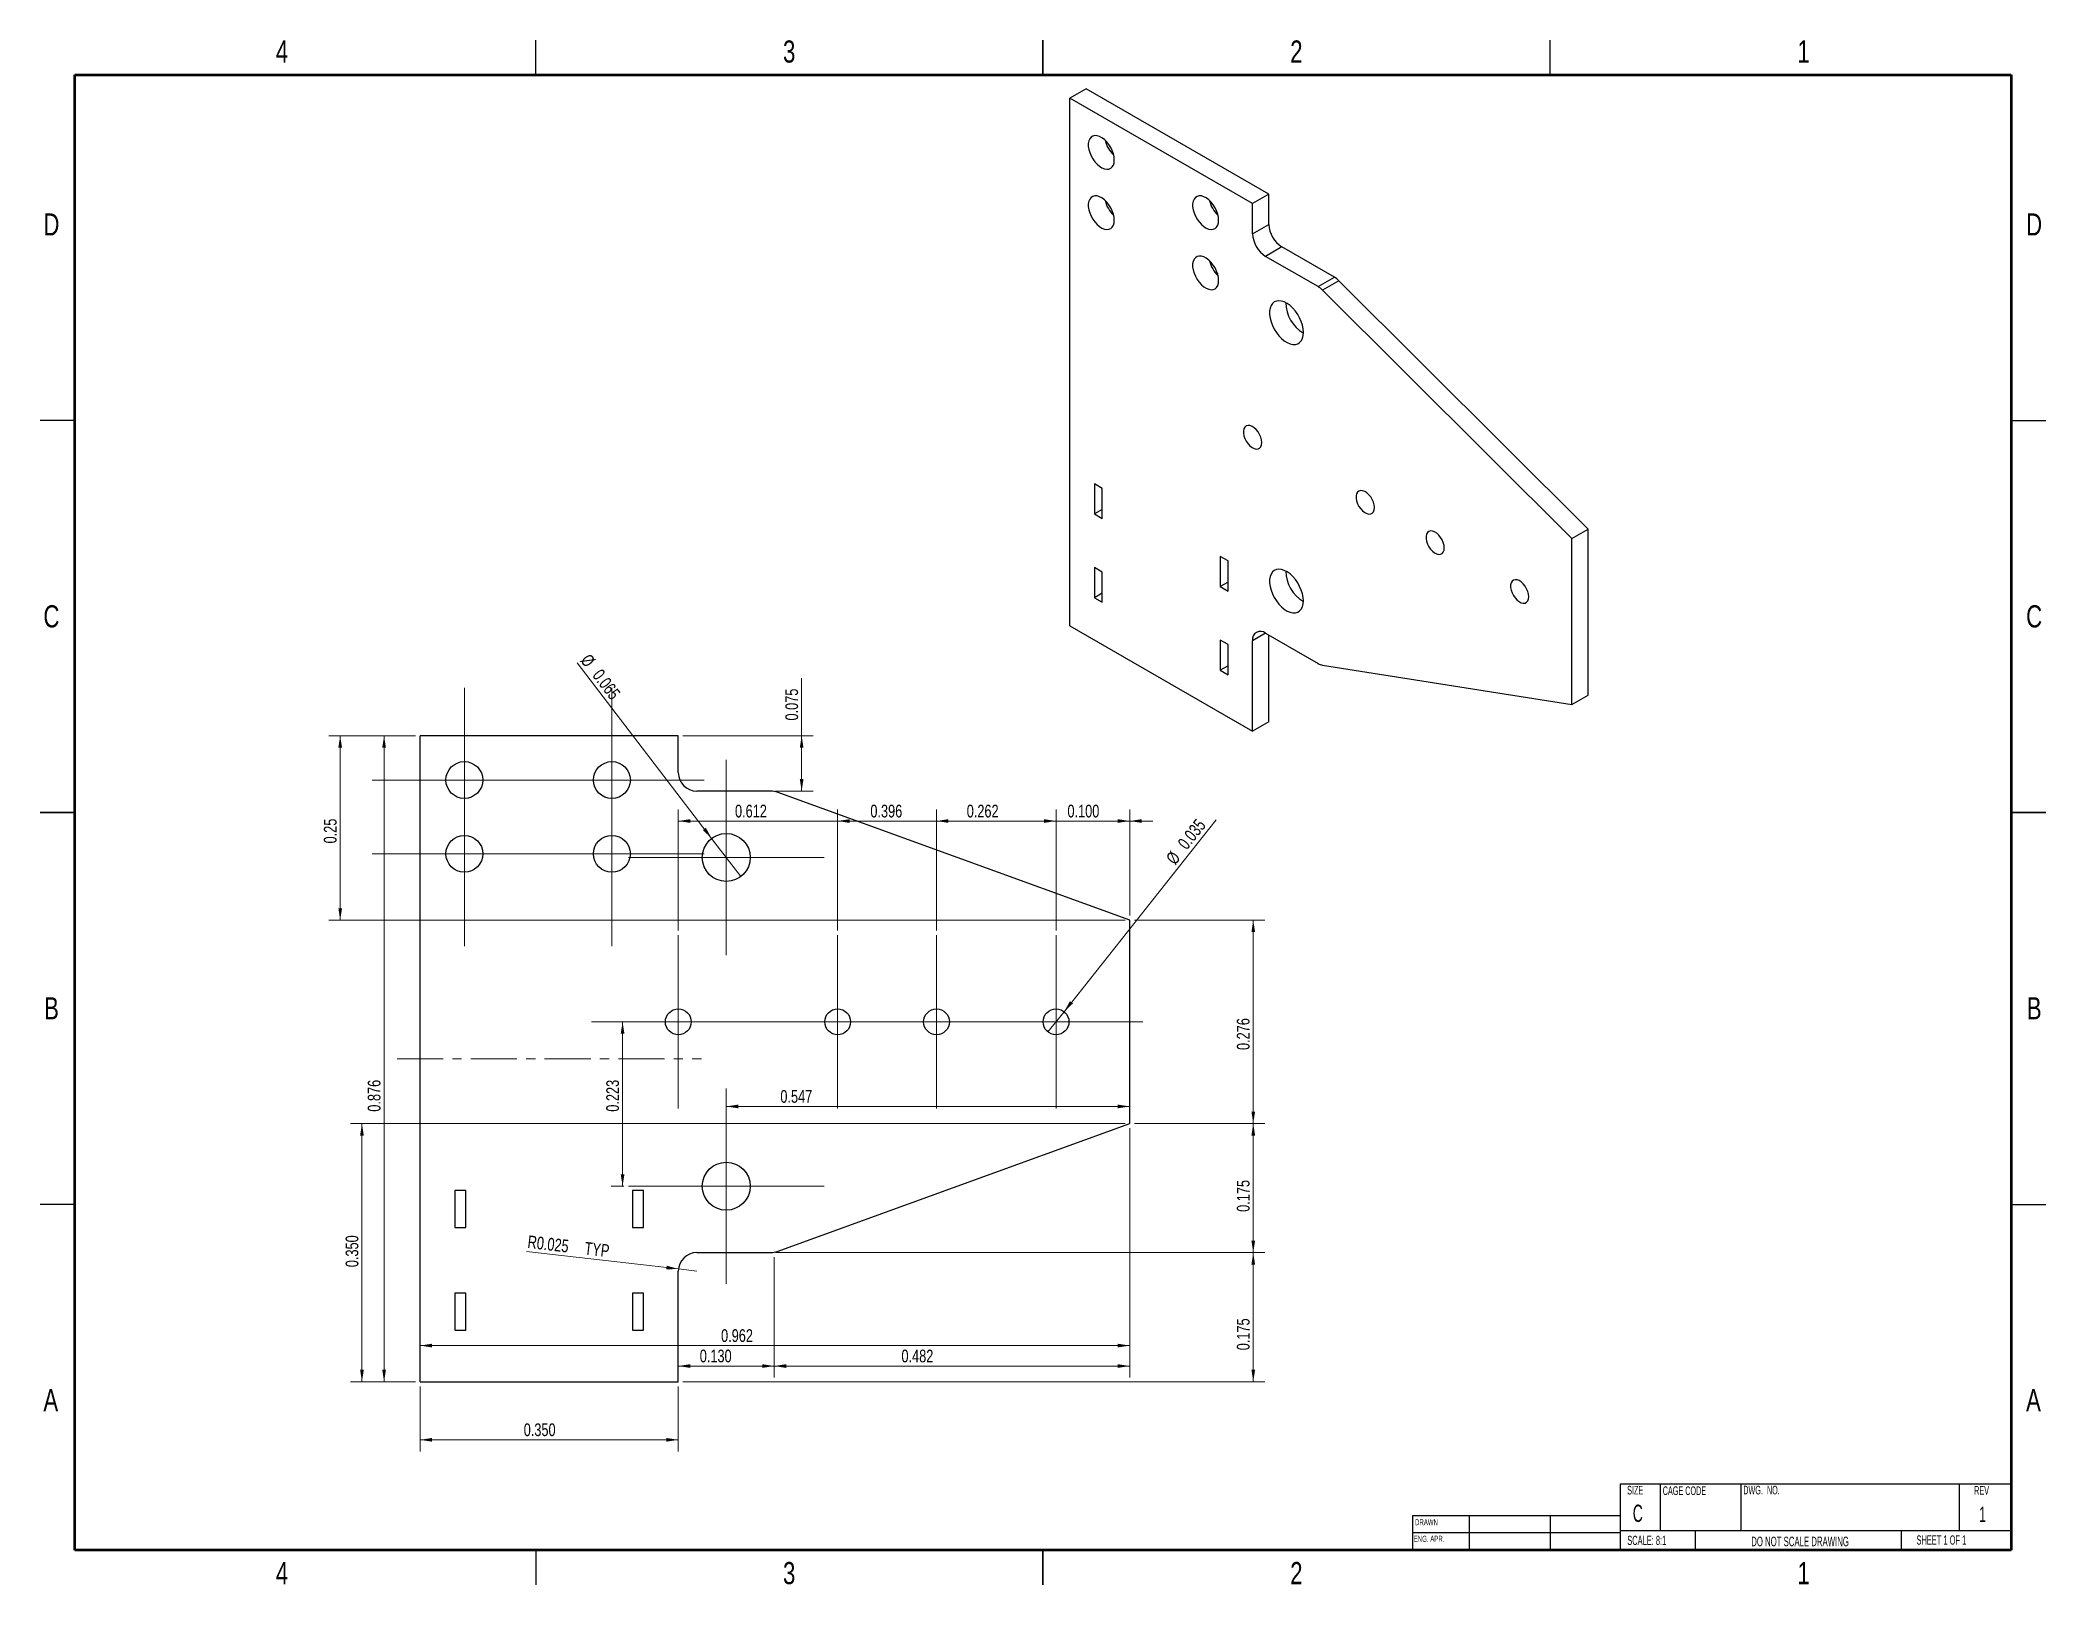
# Model space of a CAD drawing. Header units: inches. Extents: x 0.1 to 21.9, y 0.1 to 16.9.
import ezdxf
from ezdxf.enums import TextEntityAlignment as Align

# ---------------------------------------------------------------- set-up
doc = ezdxf.new("R2010")
doc.units = ezdxf.units.IN
doc.header["$MEASUREMENT"] = 0
doc.linetypes.add('CENTERX2', pattern=[0.8, 0.5, -0.1, 0.1, -0.1])
doc.layers.add('FORMAT', color=7, linetype='Continuous')
doc.styles.add('SLDTEXTSTYLE0', font='TXT', dxfattribs={"width": 0.605})
doc.styles.add('SLDTEXTSTYLE1', font='TXT', dxfattribs={"width": 0.75})
doc.dimstyles.new('SLDDIMSTYLE0', dxfattribs={"dimtxt": 0.137795, "dimasz": 0.13, "dimexe": 0, "dimexo": 0.0625, "dimgap": 0.034449, "dimtad": 1, "dimdec": 3, "dimlfac": 0.125, "dimrnd": 1e-09, "dimzin": 0, "dimdsep": 46, "dimtxsty": 'SLDTEXTSTYLE1', "dimsah": 1, "dimcen": 0.09, "dimadec": 0, "dimazin": 0, "dimtfac": 1, "dimtdec": 3, "dimtmove": 0, "dimatfit": 0, "dimfxl": 1, "dimfrac": 2, "dimtolj": 1, "dimtzin": 12, "dimarcsym": 0})
doc.dimstyles.new('SLDDIMSTYLE1', dxfattribs={"dimtxt": 0.137795, "dimasz": 0.13, "dimexe": 0, "dimexo": 0.0625, "dimgap": 0.034449, "dimtad": 1, "dimdec": 3, "dimlfac": 0.125, "dimrnd": 1e-09, "dimdsep": 46, "dimtxsty": 'SLDTEXTSTYLE1', "dimsah": 1, "dimcen": 0.09, "dimadec": 0, "dimazin": 2, "dimtfac": 1, "dimtdec": 3, "dimtofl": 0, "dimtmove": 0, "dimatfit": 3, "dimfxl": 1, "dimfrac": 2, "dimtolj": 1, "dimtzin": 12, "dimarcsym": 0})
doc.dimstyles.new('SLDDIMSTYLE2', dxfattribs={"dimtxt": 0.137795, "dimasz": 0.13, "dimexe": 0, "dimexo": 0.0625, "dimgap": 0.034449, "dimtad": 1, "dimdec": 3, "dimlfac": 0.125, "dimrnd": 1e-09, "dimzin": 0, "dimdsep": 46, "dimtxsty": 'SLDTEXTSTYLE1', "dimsah": 1, "dimcen": 0.09, "dimadec": 0, "dimazin": 0, "dimtfac": 1, "dimtdec": 3, "dimtofl": 0, "dimtmove": 0, "dimatfit": 3, "dimfxl": 1, "dimfrac": 2, "dimtolj": 1, "dimtzin": 12, "dimarcsym": 0})
doc.dimstyles.new('SLDDIMSTYLE3', dxfattribs={"dimtxt": 0.137795, "dimasz": 0.13, "dimexe": 0, "dimexo": 0.0625, "dimgap": 0.034449, "dimtad": 1, "dimdec": 3, "dimlfac": 0.125, "dimrnd": 1e-09, "dimdsep": 46, "dimtxsty": 'SLDTEXTSTYLE1', "dimblk1": 'NONE', "dimsah": 1, "dimcen": 0, "dimadec": 0, "dimazin": 2, "dimtfac": 1, "dimtdec": 3, "dimtmove": 0, "dimatfit": 3, "dimldrblk": 'NONE', "dimfxl": 1, "dimfrac": 2, "dimtolj": 1, "dimtzin": 12, "dimarcsym": 0})
doc.dimstyles.new('SLDDIMSTYLE4', dxfattribs={"dimtxt": 0.137795, "dimasz": 0.13, "dimexe": 0, "dimexo": 0.0625, "dimgap": 0.034449, "dimtad": 1, "dimlfac": 0.125, "dimrnd": 1e-09, "dimdsep": 46, "dimtxsty": 'SLDTEXTSTYLE1', "dimsah": 1, "dimcen": 0.09, "dimadec": 0, "dimazin": 2, "dimtfac": 1, "dimtofl": 0, "dimtmove": 0, "dimatfit": 3, "dimfxl": 1, "dimfrac": 2, "dimtolj": 1, "dimtzin": 12, "dimarcsym": 0})
doc.dimstyles.new('SLDDIMSTYLE5', dxfattribs={"dimtxt": 0.137795, "dimasz": 0.13, "dimexe": 0, "dimexo": 0.0625, "dimgap": 0.034449, "dimtad": 1, "dimdec": 3, "dimlfac": 0.125, "dimrnd": 1e-09, "dimdsep": 46, "dimtxsty": 'SLDTEXTSTYLE1', "dimsah": 1, "dimcen": 0, "dimadec": 0, "dimazin": 2, "dimtfac": 1, "dimtdec": 3, "dimtofl": 0, "dimtmove": 0, "dimatfit": 3, "dimfxl": 1, "dimfrac": 2, "dimtolj": 1, "dimtzin": 12, "dimarcsym": 0})

# ---------------------------------------------------------------- blocks, each defined once
blk = doc.blocks.new('SW_NOTE_0')
at = {"color": 0, "linetype": 'Continuous', "lineweight": 0, "insert": (0.881, 0.134), "char_height": 0.10417, "attachment_point": 2, "style": 'SLDTEXTSTYLE0'}
blk.add_mtext('DO NOT SCALE DRAWING', dxfattribs=at)
blk = doc.blocks.new('SW_NOTE_0_1')
at = {"color": 0, "linetype": 'Continuous', "lineweight": 0, "insert": (0, 0.121), "char_height": 0.0938, "attachment_point": 1, "style": 'SLDTEXTSTYLE0'}
blk.add_mtext('CAGE CODE', dxfattribs=at)
blk = doc.blocks.new('SW_NOTE_0_2')
at = {"color": 0, "linetype": 'Continuous', "lineweight": 0, "insert": (0, 0.121), "char_height": 0.0938, "attachment_point": 1, "style": 'SLDTEXTSTYLE0'}
blk.add_mtext('REV', dxfattribs=at)
blk = doc.blocks.new('SW_NOTE_0_3')
at = {"color": 0, "linetype": 'Continuous', "lineweight": 0, "insert": (0, 0.121), "char_height": 0.0938, "attachment_point": 1, "style": 'SLDTEXTSTYLE0'}
blk.add_mtext('DWG.  NO.', dxfattribs=at)
blk = doc.blocks.new('SW_NOTE_0_4')
at = {"color": 0, "linetype": 'Continuous', "lineweight": 0, "insert": (0, 0.121), "char_height": 0.0938, "attachment_point": 1, "style": 'SLDTEXTSTYLE0'}
blk.add_mtext('SIZE', dxfattribs=at)
blk = doc.blocks.new('SW_NOTE_0_5')
at = {"color": 0, "linetype": 'Continuous', "lineweight": 0, "insert": (0, 0.084), "char_height": 0.065, "attachment_point": 1, "style": 'SLDTEXTSTYLE0'}
blk.add_mtext('ENG. APR.', dxfattribs=at)
blk = doc.blocks.new('SW_NOTE_0_6')
at = {"color": 0, "linetype": 'Continuous', "lineweight": 0, "insert": (0, 0.084), "char_height": 0.065, "attachment_point": 1, "style": 'SLDTEXTSTYLE0'}
blk.add_mtext('DRAWN', dxfattribs=at)
blk = doc.blocks.new('Creare Cont. Sheet2')
at = {"layer": 'FORMAT'}
for p, q in [((17.259, 1.22), (21.5, 1.22)), ((17.259, 1.22), (17.259, 0.5)), ((17.693, 1.22), (17.693, 0.713)), ((18.566, 1.22), (18.566, 0.713)), ((20.936, 1.22), (20.936, 0.713)), ((15.009, 0.875), (15.009, 0.5)), ((17.259, 0.875), (15.009, 0.875)), ((15.622, 0.875), (15.622, 0.5)), ((16.5, 0.875), (16.5, 0.5)), ((17.259, 0.688), (15.009, 0.688)), ((17.259, 0.713), (21.5, 0.713)), ((18.074, 0.713), (18.074, 0.5)), ((20.306, 0.713), (20.306, 0.5))]:
    blk.add_line(p, q, dxfattribs=at)
at = {"color": 7, "linetype": 'Continuous', "lineweight": 0}
for name, p in [('SW_NOTE_0_4', (17.335, 1.078)), ('SW_NOTE_0_1', (17.721, 1.072)), ('SW_NOTE_0_3', (18.594, 1.079)), ('SW_NOTE_0_2', (21.098, 1.075)), ('SW_NOTE_0_5', (15.021, 0.573)), ('SW_NOTE_0_6', (15.035, 0.753)), ('SW_NOTE_0', (18.329, 0.514))]:
    blk.add_blockref(name, p, dxfattribs=at)
at = {"color": 7, "linetype": 'Continuous', "lineweight": 0, "style": 'SLDTEXTSTYLE0', "width": 0.605}
blk.add_attdef('AUTOATTR7', text='', height=0.167, dxfattribs=at).set_placement((21.214, 0.972), align=Align.TOP_CENTER)
at = {"color": 7, "linetype": 'Continuous', "lineweight": 0}
for tag in ['AUTOATTR8', 'AUTOATTR9', 'AUTOATTR6', 'AUTOATTR4', 'AUTOATTR1', 'AUTOATTR15']:
    blk.add_attdef(tag, (0, 0), '', height=0.138, dxfattribs=at)
at = {"layer": 'FORMAT', "color": 7, "style": 'SLDTEXTSTYLE0', "width": 0.605}
for tag, height, p in [('AUTOATTR3', 0.188, (17.396, 0.993)), ('AUTOATTR5', 0.1, (17.336, 0.657)), ('AUTOATTR16', 0.1, (20.473, 0.66))]:
    blk.add_attdef(tag, text='', height=height, dxfattribs=at).set_placement(p, align=Align.TOP_LEFT)
at = {"layer": 'FORMAT', "color": 7}
blk.add_attdef('AUTOATTR2', (0, 0), '', height=0.138, dxfattribs=at)
blk = doc.blocks.new('_D')
at = {"color": 7, "linetype": 'Continuous', "lineweight": 0}
for p, q in [((8.085, 3.678), (8.085, 2.373)), ((8.085, 2.498), (7.045, 2.498))]:
    blk.add_line(p, q, dxfattribs=at)
at = {"color": 7, "linetype": 'Continuous', "lineweight": 18}
for points in [[(7.045, 2.498), (7.175, 2.478), (7.175, 2.518)], [(8.085, 2.498), (7.955, 2.518), (7.955, 2.478)]]:
    blk.add_solid(points, dxfattribs=at)
at = {"color": 7, "linetype": 'Continuous', "lineweight": 18, "insert": (7.278, 2.676), "char_height": 0.1378, "attachment_point": 1, "style": 'SLDTEXTSTYLE1'}
blk.add_mtext('0.130', dxfattribs=at)
blk = doc.blocks.new('_D_1')
at = {"color": 7, "linetype": 'Continuous', "lineweight": 0}
for p, q in [((11.941, 5.078), (11.941, 2.373)), ((8.085, 3.678), (8.085, 2.373)), ((8.085, 2.498), (11.941, 2.498))]:
    blk.add_line(p, q, dxfattribs=at)
at = {"color": 7, "linetype": 'Continuous', "lineweight": 18}
for points in [[(8.085, 2.498), (8.215, 2.478), (8.215, 2.518)], [(11.941, 2.498), (11.811, 2.518), (11.811, 2.478)]]:
    blk.add_solid(points, dxfattribs=at)
at = {"color": 7, "linetype": 'Continuous', "lineweight": 18, "insert": (9.465, 2.676), "char_height": 0.1378, "attachment_point": 1, "style": 'SLDTEXTSTYLE1'}
blk.add_mtext('0.482', dxfattribs=at)
blk = doc.blocks.new('_D_2')
at = {"color": 7, "linetype": 'Continuous', "lineweight": 0}
for p, q in [((11.941, 5.078), (11.941, 2.595)), ((11.941, 2.72), (4.245, 2.72))]:
    blk.add_line(p, q, dxfattribs=at)
at = {"color": 7, "linetype": 'Continuous', "lineweight": 18}
for points in [[(4.245, 2.72), (4.375, 2.7), (4.375, 2.74)], [(11.941, 2.72), (11.811, 2.74), (11.811, 2.7)]]:
    blk.add_solid(points, dxfattribs=at)
at = {"color": 7, "linetype": 'Continuous', "lineweight": 18, "insert": (7.509, 2.897), "char_height": 0.1378, "attachment_point": 1, "style": 'SLDTEXTSTYLE1'}
blk.add_mtext('0.962', dxfattribs=at)
blk = doc.blocks.new('_D_3')
at = {"color": 7, "linetype": 'Continuous', "lineweight": 0}
for p, q in [((4.245, 2.278), (4.245, 1.573)), ((7.045, 2.278), (7.045, 1.573)), ((4.245, 1.698), (7.045, 1.698))]:
    blk.add_line(p, q, dxfattribs=at)
at = {"color": 7, "linetype": 'Continuous', "lineweight": 18}
for points in [[(4.245, 1.698), (4.375, 1.678), (4.375, 1.718)], [(7.045, 1.698), (6.915, 1.718), (6.915, 1.678)]]:
    blk.add_solid(points, dxfattribs=at)
at = {"color": 7, "linetype": 'Continuous', "lineweight": 18, "insert": (5.369, 1.876), "char_height": 0.1378, "attachment_point": 1, "style": 'SLDTEXTSTYLE1'}
blk.add_mtext('0.350', dxfattribs=at)
blk = doc.blocks.new('_D_4')
at = {"color": 7, "linetype": 'Continuous', "lineweight": 0}
for p, q in [((4.195, 9.333), (3.73, 9.333)), ((3.855, 9.333), (3.855, 2.328)), ((4.195, 2.328), (3.73, 2.328))]:
    blk.add_line(p, q, dxfattribs=at)
at = {"color": 7, "linetype": 'Continuous', "lineweight": 18}
for points in [[(3.855, 9.333), (3.835, 9.203), (3.875, 9.203)], [(3.855, 2.328), (3.875, 2.458), (3.835, 2.458)]]:
    blk.add_solid(points, dxfattribs=at)
at = {"color": 7, "linetype": 'Continuous', "lineweight": 18, "insert": (3.678, 5.256), "char_height": 0.1378, "attachment_point": 1, "rotation": 90, "style": 'SLDTEXTSTYLE1'}
blk.add_mtext('0.876', dxfattribs=at)
blk = doc.blocks.new('_D_5')
at = {"color": 7, "linetype": 'Continuous', "lineweight": 0}
for p, q in [((8.1, 3.728), (13.405, 3.728)), ((13.28, 2.328), (13.28, 3.728)), ((7.095, 2.328), (13.405, 2.328))]:
    blk.add_line(p, q, dxfattribs=at)
at = {"color": 7, "linetype": 'Continuous', "lineweight": 18}
for points in [[(13.28, 3.728), (13.26, 3.598), (13.3, 3.598)], [(13.28, 2.328), (13.3, 2.458), (13.26, 2.458)]]:
    blk.add_solid(points, dxfattribs=at)
at = {"color": 7, "linetype": 'Continuous', "lineweight": 18, "insert": (13.102, 2.669), "char_height": 0.1378, "attachment_point": 1, "rotation": 90, "style": 'SLDTEXTSTYLE1'}
blk.add_mtext('0.175', dxfattribs=at)
blk = doc.blocks.new('_D_6')
at = {"color": 7, "linetype": 'Continuous', "lineweight": 0}
for p, q in [((11.141, 7.221), (11.141, 8.533)), ((11.941, 7.383), (11.941, 8.533)), ((11.141, 8.408), (10.891, 8.408)), ((11.941, 8.408), (11.141, 8.408)), ((11.941, 8.408), (12.191, 8.408))]:
    blk.add_line(p, q, dxfattribs=at)
at = {"color": 7, "linetype": 'Continuous', "lineweight": 18}
for points in [[(11.141, 8.408), (11.011, 8.428), (11.011, 8.388)], [(11.941, 8.408), (12.071, 8.388), (12.071, 8.428)]]:
    blk.add_solid(points, dxfattribs=at)
at = {"color": 7, "linetype": 'Continuous', "lineweight": 18, "insert": (11.265, 8.585), "char_height": 0.1378, "attachment_point": 1, "style": 'SLDTEXTSTYLE1'}
blk.add_mtext('0.100', dxfattribs=at)
blk = doc.blocks.new('_D_7')
at = {"color": 7, "linetype": 'Continuous', "lineweight": 0}
for p, q in [((9.845, 7.221), (9.845, 8.533)), ((11.941, 7.383), (11.941, 8.533)), ((9.845, 8.408), (11.941, 8.408))]:
    blk.add_line(p, q, dxfattribs=at)
at = {"color": 7, "linetype": 'Continuous', "lineweight": 18}
for points in [[(9.845, 8.408), (9.975, 8.388), (9.975, 8.428)], [(11.941, 8.408), (11.811, 8.428), (11.811, 8.388)]]:
    blk.add_solid(points, dxfattribs=at)
at = {"color": 7, "linetype": 'Continuous', "lineweight": 18, "insert": (10.173, 8.585), "char_height": 0.1378, "attachment_point": 1, "style": 'SLDTEXTSTYLE1'}
blk.add_mtext('0.262', dxfattribs=at)
blk = doc.blocks.new('_D_8')
at = {"color": 7, "linetype": 'Continuous', "lineweight": 0}
for p, q in [((8.773, 7.221), (8.773, 8.533)), ((11.941, 7.383), (11.941, 8.533)), ((11.941, 8.408), (8.773, 8.408))]:
    blk.add_line(p, q, dxfattribs=at)
at = {"color": 7, "linetype": 'Continuous', "lineweight": 18}
for points in [[(8.773, 8.408), (8.903, 8.388), (8.903, 8.428)], [(11.941, 8.408), (11.811, 8.428), (11.811, 8.388)]]:
    blk.add_solid(points, dxfattribs=at)
at = {"color": 7, "linetype": 'Continuous', "lineweight": 18, "insert": (9.128, 8.585), "char_height": 0.1378, "attachment_point": 1, "style": 'SLDTEXTSTYLE1'}
blk.add_mtext('0.396', dxfattribs=at)
blk = doc.blocks.new('_D_9')
at = {"color": 7, "linetype": 'Continuous', "lineweight": 0}
for p, q in [((7.045, 7.221), (7.045, 8.533)), ((11.941, 7.383), (11.941, 8.533)), ((7.045, 8.408), (11.941, 8.408))]:
    blk.add_line(p, q, dxfattribs=at)
at = {"color": 7, "linetype": 'Continuous', "lineweight": 18}
for points in [[(7.045, 8.408), (7.175, 8.388), (7.175, 8.428)], [(11.941, 8.408), (11.811, 8.428), (11.811, 8.388)]]:
    blk.add_solid(points, dxfattribs=at)
at = {"color": 7, "linetype": 'Continuous', "lineweight": 18, "insert": (7.66, 8.585), "char_height": 0.1378, "attachment_point": 1, "style": 'SLDTEXTSTYLE1'}
blk.add_mtext('0.612', dxfattribs=at)
blk = doc.blocks.new('_D_10')
at = {"color": 7, "linetype": 'Continuous', "lineweight": 0}
for q in [(12.877, 8.42), (11.054, 6.121)]:
    blk.add_line((11.228, 6.34), q, dxfattribs=at)
at = {"color": 7, "linetype": 'Continuous', "lineweight": 18}
blk.add_solid([(11.228, 6.34), (11.325, 6.43), (11.293, 6.455)], dxfattribs=at)
at = {"color": 7, "linetype": 'Continuous', "lineweight": 18, "char_height": 0.1378, "attachment_point": 1, "rotation": 51.6056, "style": 'SLDTEXTSTYLE1'}
for s, insert in [('0.035', (12.451, 8.173)), ('%%c', (12.324, 8.009))]:
    blk.add_mtext(s, dxfattribs=dict(at, insert=insert))
blk = doc.blocks.new('_None')
blk = doc.blocks.new('_D_11')
at = {"color": 7, "linetype": 'Continuous', "lineweight": 0}
for q in [(5.947, 10.125), (7.724, 7.807)]:
    blk.add_line((7.407, 8.219), q, dxfattribs=at)
at = {"color": 7, "linetype": 'Continuous', "lineweight": 18}
blk.add_solid([(7.407, 8.219), (7.344, 8.335), (7.312, 8.31)], dxfattribs=at)
at = {"color": 7, "linetype": 'Continuous', "lineweight": 18, "char_height": 0.1378, "attachment_point": 1, "rotation": 307.4699, "style": 'SLDTEXTSTYLE1'}
for s, insert in [('%%c', (6.087, 10.233)), ('0.065', (6.216, 10.069))]:
    blk.add_mtext(s, dxfattribs=dict(at, insert=insert))
blk = doc.blocks.new('_D_12')
at = {"color": 7, "linetype": 'Continuous', "lineweight": 0}
blk.add_line((7.565, 5.313), (11.941, 5.313), dxfattribs=at)
at = {"color": 7, "linetype": 'Continuous', "lineweight": 18}
for points in [[(7.565, 5.313), (7.695, 5.293), (7.695, 5.333)], [(11.941, 5.313), (11.811, 5.333), (11.811, 5.293)]]:
    blk.add_solid(points, dxfattribs=at)
at = {"color": 7, "linetype": 'Continuous', "lineweight": 18, "insert": (8.152, 5.491), "char_height": 0.1378, "attachment_point": 1, "style": 'SLDTEXTSTYLE1'}
blk.add_mtext('0.547', dxfattribs=at)
blk = doc.blocks.new('_D_13')
at = {"color": 7, "linetype": 'Continuous', "lineweight": 0}
for p, q in [((6.441, 4.448), (6.441, 6.231)), ((6.455, 4.448), (6.316, 4.448))]:
    blk.add_line(p, q, dxfattribs=at)
at = {"color": 7, "linetype": 'Continuous', "lineweight": 18}
for points in [[(6.441, 6.231), (6.421, 6.101), (6.461, 6.101)], [(6.441, 4.448), (6.461, 4.578), (6.421, 4.578)]]:
    blk.add_solid(points, dxfattribs=at)
at = {"color": 7, "linetype": 'Continuous', "lineweight": 18, "insert": (6.264, 5.256), "char_height": 0.1378, "attachment_point": 1, "rotation": 90, "style": 'SLDTEXTSTYLE1'}
blk.add_mtext('0.223', dxfattribs=at)
blk = doc.blocks.new('_D_14')
at = {"color": 7, "linetype": 'Continuous', "lineweight": 0}
for p, q in [((8.383, 9.333), (8.383, 9.956)), ((7.095, 9.333), (8.508, 9.333)), ((8.383, 9.333), (8.383, 8.733)), ((8.1, 8.733), (8.508, 8.733))]:
    blk.add_line(p, q, dxfattribs=at)
at = {"color": 7, "linetype": 'Continuous', "lineweight": 18}
for points in [[(8.383, 9.333), (8.363, 9.203), (8.403, 9.203)], [(8.383, 8.733), (8.403, 8.863), (8.363, 8.863)]]:
    blk.add_solid(points, dxfattribs=at)
at = {"color": 7, "linetype": 'Continuous', "lineweight": 18, "insert": (8.206, 9.498), "char_height": 0.1378, "attachment_point": 1, "rotation": 90, "style": 'SLDTEXTSTYLE1'}
blk.add_mtext('0.075', dxfattribs=at)
blk = doc.blocks.new('_D_15')
at = {"color": 7, "linetype": 'Continuous', "lineweight": 0}
for p, q in [((11.991, 5.128), (13.405, 5.128)), ((13.28, 3.728), (13.28, 5.128)), ((8.1, 3.728), (13.405, 3.728))]:
    blk.add_line(p, q, dxfattribs=at)
at = {"color": 7, "linetype": 'Continuous', "lineweight": 18}
for points in [[(13.28, 5.128), (13.26, 4.998), (13.3, 4.998)], [(13.28, 3.728), (13.3, 3.858), (13.26, 3.858)]]:
    blk.add_solid(points, dxfattribs=at)
at = {"color": 7, "linetype": 'Continuous', "lineweight": 18, "insert": (13.102, 4.17), "char_height": 0.1378, "attachment_point": 1, "rotation": 90, "style": 'SLDTEXTSTYLE1'}
blk.add_mtext('0.175', dxfattribs=at)
blk = doc.blocks.new('_D_16')
at = {"color": 7, "linetype": 'Continuous', "lineweight": 0}
for p, q in [((11.991, 7.333), (13.405, 7.333)), ((13.28, 7.333), (13.28, 5.128)), ((11.991, 5.128), (13.405, 5.128))]:
    blk.add_line(p, q, dxfattribs=at)
at = {"color": 7, "linetype": 'Continuous', "lineweight": 18}
for points in [[(13.28, 7.333), (13.26, 7.203), (13.3, 7.203)], [(13.28, 5.128), (13.3, 5.258), (13.26, 5.258)]]:
    blk.add_solid(points, dxfattribs=at)
at = {"color": 7, "linetype": 'Continuous', "lineweight": 18, "insert": (13.102, 5.925), "char_height": 0.1378, "attachment_point": 1, "rotation": 90, "style": 'SLDTEXTSTYLE1'}
blk.add_mtext('0.276', dxfattribs=at)
blk = doc.blocks.new('_D_17')
at = {"color": 7, "linetype": 'Continuous', "lineweight": 0}
for p, q in [((11.891, 5.128), (3.49, 5.128)), ((3.615, 5.128), (3.615, 2.328)), ((4.195, 2.328), (3.49, 2.328))]:
    blk.add_line(p, q, dxfattribs=at)
at = {"color": 7, "linetype": 'Continuous', "lineweight": 18}
for points in [[(3.615, 5.128), (3.595, 4.998), (3.635, 4.998)], [(3.615, 2.328), (3.635, 2.458), (3.595, 2.458)]]:
    blk.add_solid(points, dxfattribs=at)
at = {"color": 7, "linetype": 'Continuous', "lineweight": 18, "insert": (3.438, 3.57), "char_height": 0.1378, "attachment_point": 1, "rotation": 90, "style": 'SLDTEXTSTYLE1'}
blk.add_mtext('0.350', dxfattribs=at)
blk = doc.blocks.new('_D_18')
at = {"color": 7, "linetype": 'Continuous', "lineweight": 0}
for p, q in [((4.195, 9.333), (3.254, 9.333)), ((3.379, 9.333), (3.379, 7.333)), ((11.891, 7.333), (3.254, 7.333))]:
    blk.add_line(p, q, dxfattribs=at)
at = {"color": 7, "linetype": 'Continuous', "lineweight": 18}
for points in [[(3.379, 9.333), (3.359, 9.203), (3.399, 9.203)], [(3.379, 7.333), (3.399, 7.463), (3.359, 7.463)]]:
    blk.add_solid(points, dxfattribs=at)
at = {"color": 7, "linetype": 'Continuous', "lineweight": 18, "insert": (3.202, 8.165), "char_height": 0.1378, "attachment_point": 1, "rotation": 90, "style": 'SLDTEXTSTYLE1'}
blk.add_mtext('0.25', dxfattribs=at)
blk = doc.blocks.new('_D_19')
at = {"color": 7, "linetype": 'Continuous', "lineweight": 0}
for q in [(5.4, 3.74), (7.245, 3.528)]:
    blk.add_line((7.047, 3.551), q, dxfattribs=at)
at = {"color": 7, "linetype": 'Continuous', "lineweight": 18}
blk.add_solid([(7.047, 3.551), (6.92, 3.586), (6.915, 3.546)], dxfattribs=at)
at = {"color": 7, "linetype": 'Continuous', "lineweight": 18, "char_height": 0.1378, "attachment_point": 1, "rotation": 353.4416, "style": 'SLDTEXTSTYLE1'}
for s, insert in [('R0.025', (5.421, 3.916)), ('TYP', (6.038, 3.845))]:
    blk.add_mtext(s, dxfattribs=dict(at, insert=insert))
blk = doc.blocks.new('SW_CENTERMARKSYMBOL_0')
at = {"color": 0, "linetype": 'Continuous', "lineweight": 18}
for p, q in [((0, 0.8), (0, 0.94)), ((0, 0), (0, 0.8)), ((-0.8, 0), (-0.94, 0)), ((0, 0), (-0.8, 0)), ((0, 0), (0, -0.8)), ((0, 0), (0.8, 0)), ((0.8, 0), (0.94, 0)), ((0, -0.8), (0, -0.94))]:
    blk.add_line(p, q, dxfattribs=at)
blk = doc.blocks.new('SW_CENTERMARKSYMBOL_1')
at = {"color": 0, "linetype": 'Continuous', "lineweight": 18}
for p, q in [((0, 0.8), (0, 0.94)), ((0, 0), (0, 0.8)), ((-0.8, 0), (-0.94, 0)), ((0, 0), (-0.8, 0)), ((0, 0), (0, -0.8)), ((0, 0), (0.8, 0)), ((0.8, 0), (0.94, 0)), ((0, -0.8), (0, -0.94))]:
    blk.add_line(p, q, dxfattribs=at)
blk = doc.blocks.new('SW_CENTERMARKSYMBOL_2')
at = {"color": 0, "linetype": 'Continuous', "lineweight": 18}
for p, q in [((0, 0.8), (0, 0.94)), ((0, 0), (0, 0.8)), ((-0.8, 0), (-0.94, 0)), ((0, 0), (-0.8, 0)), ((0, 0), (0, -0.8)), ((0, 0), (0.8, 0)), ((0.8, 0), (0.94, 0)), ((0, -0.8), (0, -0.94))]:
    blk.add_line(p, q, dxfattribs=at)
blk = doc.blocks.new('SW_CENTERMARKSYMBOL_3')
at = {"color": 0, "linetype": 'Continuous', "lineweight": 18}
for p, q in [((0, 0.8), (0, 0.94)), ((0, 0), (0, 0.8)), ((-0.8, 0), (-0.94, 0)), ((0, 0), (-0.8, 0)), ((0, 0), (0, -0.8)), ((0, 0), (0.8, 0)), ((0.8, 0), (0.94, 0)), ((0, -0.8), (0, -0.94))]:
    blk.add_line(p, q, dxfattribs=at)
blk = doc.blocks.new('SW_CENTERMARKSYMBOL_4')
at = {"color": 0, "linetype": 'Continuous', "lineweight": 18}
for p, q in [((0, 0.8), (0, 1)), ((0, 0), (0, 0.8)), ((-0.8, 0), (-1, 0)), ((0, 0), (-0.8, 0)), ((0, 0), (0, -0.8)), ((0, 0), (0.8, 0)), ((0.8, 0), (1, 0)), ((0, -0.8), (0, -1))]:
    blk.add_line(p, q, dxfattribs=at)
blk = doc.blocks.new('SW_CENTERMARKSYMBOL_5')
at = {"color": 0, "linetype": 'Continuous', "lineweight": 18}
for p, q in [((0, 0.8), (0, 1)), ((0, 0), (0, 0.8)), ((-0.8, 0), (-1, 0)), ((0, 0), (-0.8, 0)), ((0, 0), (0, -0.8)), ((0, 0), (0.8, 0)), ((0.8, 0), (1, 0)), ((0, -0.8), (0, -1))]:
    blk.add_line(p, q, dxfattribs=at)
blk = doc.blocks.new('SW_CENTERMARKSYMBOL_6')
at = {"color": 0, "linetype": 'Continuous', "lineweight": 18}
for p, q in [((0, 0.8), (0, 1)), ((0, 0), (0, 0.8)), ((-0.8, 0), (-1, 0)), ((0, 0), (-0.8, 0)), ((0, 0), (0, -0.8)), ((0, 0), (0.8, 0)), ((0.8, 0), (1, 0)), ((0, -0.8), (0, -1))]:
    blk.add_line(p, q, dxfattribs=at)
blk = doc.blocks.new('SW_CENTERMARKSYMBOL_7')
at = {"color": 0, "linetype": 'Continuous', "lineweight": 18}
for p, q in [((0, 0.8), (0, 1)), ((0, 0), (0, 0.8)), ((-0.8, 0), (-1, 0)), ((0, 0), (-0.8, 0)), ((0, 0), (0, -0.8)), ((0, 0), (0.8, 0)), ((0.8, 0), (1, 0)), ((0, -0.8), (0, -1))]:
    blk.add_line(p, q, dxfattribs=at)
blk = doc.blocks.new('SW_CENTERMARKSYMBOL_8')
at = {"color": 0, "linetype": 'Continuous', "lineweight": 18}
for p, q in [((0, 0.8), (0, 1.06)), ((0, 0), (0, 0.8)), ((-0.8, 0), (-1.06, 0)), ((0, 0), (-0.8, 0)), ((0, 0), (0, -0.8)), ((0, 0), (0.8, 0)), ((0.8, 0), (1.06, 0)), ((0, -0.8), (0, -1.06))]:
    blk.add_line(p, q, dxfattribs=at)
blk = doc.blocks.new('SW_CENTERMARKSYMBOL_9')
at = {"color": 0, "linetype": 'Continuous', "lineweight": 18}
for p, q in [((0, 0.8), (0, 1.06)), ((0, 0), (0, 0.8)), ((-0.8, 0), (-1.06, 0)), ((0, 0), (-0.8, 0)), ((0, 0), (0, -0.8)), ((0, 0), (0.8, 0)), ((0.8, 0), (1.06, 0)), ((0, -0.8), (0, -1.06))]:
    blk.add_line(p, q, dxfattribs=at)

msp = doc.modelspace()

# ---------------------------------------------------------------- linework, layer by layer
at = {"color": 7, "linetype": 'Continuous', "lineweight": 25}
for p, q in [((11.4694, 16.348), (11.2926, 16.246)), ((13.4493, 15.205), (11.4694, 16.348)), ((11.2926, 10.5263), (11.2926, 16.246)), ((13.2725, 15.103), (11.2926, 16.246)), ((13.4493, 15.205), (13.2725, 15.103)), ((13.2725, 14.7764), (13.2725, 15.103)), ((13.4493, 14.8784), (13.4493, 15.205)), ((13.2725, 14.7764), (13.4493, 14.8784)), ((13.5907, 14.6335), (13.4139, 14.5314)), ((14.1598, 14.3049), (13.5907, 14.6335)), ((13.983, 14.2029), (13.4139, 14.5314)), ((13.983, 14.2029), (14.1598, 14.3049)), ((14.208, 14.2673), (14.0313, 14.1652)), ((16.7345, 11.4713), (14.0313, 14.1652)), ((16.9113, 11.5734), (14.208, 14.2673)), ((11.6433, 12.0157), (11.5585, 12.0647)), ((11.5585, 12.0647), (11.5585, 11.7381)), ((11.6433, 11.6891), (11.6433, 12.0157)), ((11.6433, 11.7871), (11.5585, 11.7381)), ((11.5585, 11.7381), (11.6433, 11.6891)), ((16.7345, 11.4713), (16.9113, 11.5734)), ((16.9113, 9.7731), (16.9113, 11.5734)), ((16.7345, 9.6711), (16.7345, 11.4713)), ((11.6433, 11.1077), (11.5585, 11.1567)), ((11.5585, 11.1567), (11.5585, 10.8301)), ((11.6433, 10.7811), (11.6433, 11.1077)), ((12.9218, 11.2777), (12.9218, 10.9511)), ((13.0066, 11.2287), (12.9218, 11.2777)), ((13.0066, 10.9021), (13.0066, 11.2287)), ((11.6433, 10.8791), (11.5585, 10.8301)), ((13.0066, 11), (12.9218, 10.9511)), ((12.9218, 10.9511), (13.0066, 10.9021)), ((11.5585, 10.8301), (11.6433, 10.7811)), ((11.2926, 10.5263), (13.2725, 9.3833)), ((13.4139, 10.4448), (13.2725, 10.3632)), ((13.4139, 10.4449), (13.983, 10.1163)), ((12.9218, 10.3697), (12.9218, 10.0431)), ((13.0066, 10.3207), (12.9218, 10.3697)), ((13.0066, 9.9941), (13.0066, 10.3207)), ((13.2725, 9.3833), (13.2725, 10.3632)), ((13.4493, 9.4854), (13.4493, 10.4244)), ((13.0066, 10.0921), (12.9218, 10.0431)), ((12.9218, 10.0431), (13.0066, 9.9941)), ((14.0313, 10.0983), (16.7345, 9.6711)), ((16.7345, 9.6711), (16.9113, 9.7731)), ((13.4493, 9.4854), (13.2725, 9.3833)), ((4.2453, 2.3282), (4.2453, 9.3329)), ((7.0453, 9.3329), (4.2453, 9.3329)), ((7.0453, 8.9329), (7.0453, 9.3329)), ((8.0502, 8.7329), (7.2453, 8.7329)), ((11.9413, 7.3329), (8.1184, 8.7209)), ((11.9413, 5.1282), (11.9413, 7.3329)), ((8.1184, 3.7402), (11.9413, 5.1282)), ((4.7413, 4.4002), (4.6213, 4.4002)), ((4.6213, 4.4002), (4.6213, 4.0002)), ((4.7413, 4.0002), (4.7413, 4.4002)), ((6.5493, 4.4002), (6.5493, 4.0002)), ((6.6693, 4.4002), (6.5493, 4.4002)), ((6.6693, 4.0002), (6.6693, 4.4002)), ((4.6213, 4.0002), (4.7413, 4.0002)), ((6.5493, 4.0002), (6.6693, 4.0002)), ((7.2453, 3.7282), (8.0502, 3.7282)), ((7.0453, 2.3282), (7.0453, 3.5282)), ((4.7413, 3.2882), (4.6213, 3.2882)), ((4.6213, 3.2882), (4.6213, 2.8882)), ((4.7413, 2.8882), (4.7413, 3.2882)), ((6.5493, 3.2882), (6.5493, 2.8882)), ((6.6693, 3.2882), (6.5493, 3.2882)), ((6.6693, 2.8882), (6.6693, 3.2882)), ((4.6213, 2.8882), (4.7413, 2.8882)), ((6.5493, 2.8882), (6.6693, 2.8882)), ((4.2453, 2.3282), (7.0453, 2.3282))]:
    msp.add_line(p, q, dxfattribs=at)
at = {"color": 7, "linetype": 'CENTERX2', "lineweight": 18}
msp.add_line((3.9953, 5.8306), (7.2953, 5.8306), dxfattribs=at)
at = {"color": 7, "linetype": 'Continuous', "lineweight": 18}
for p, q in [((8.0502, 3.7282), (8.0853, 3.7282)), ((8.0853, 3.7282), (8.1184, 3.7402))]:
    msp.add_line(p, q, dxfattribs=at)
at = {"color": 7, "linetype": 'Continuous', "lineweight": 25, "flags": 128}
for points in [[(11.7734, 15.5764), (11.7709, 15.6088), (11.7633, 15.643), (11.751, 15.6777), (11.7343, 15.7117), (11.714, 15.7438), (11.6907, 15.7727), (11.6653, 15.7975), (11.6387, 15.8173), (11.6119, 15.8313), (11.5857, 15.8391), (11.5613, 15.8403), (11.5394, 15.835), (11.5208, 15.8232), (11.5063, 15.8055), (11.4963, 15.7824), (11.4912, 15.7549), (11.4912, 15.7238), (11.4963, 15.6904), (11.5063, 15.6558), (11.5208, 15.6213), (11.5394, 15.5881), (11.5613, 15.5575), (11.5857, 15.5305), (11.6119, 15.5081), (11.6387, 15.4911), (11.6653, 15.4801), (11.6907, 15.4756), (11.714, 15.4777), (11.7343, 15.4863), (11.751, 15.5011), (11.7633, 15.5216), (11.7709, 15.547), (11.7734, 15.5764)], [(11.7734, 14.9232), (11.7709, 14.9556), (11.7633, 14.9897), (11.751, 15.0245), (11.7343, 15.0585), (11.714, 15.0905), (11.6907, 15.1195), (11.6653, 15.1443), (11.6387, 15.1641), (11.6119, 15.1781), (11.5857, 15.1859), (11.5613, 15.1871), (11.5394, 15.1817), (11.5208, 15.17), (11.5063, 15.1522), (11.4963, 15.1292), (11.4912, 15.1016), (11.4912, 15.0706), (11.4963, 15.0372), (11.5063, 15.0026), (11.5208, 14.9681), (11.5394, 14.9349), (11.5613, 14.9042), (11.5857, 14.8772), (11.6119, 14.8548), (11.6387, 14.8378), (11.6653, 14.8269), (11.6907, 14.8224), (11.714, 14.8245), (11.7343, 14.8331), (11.751, 14.8479), (11.7633, 14.8684), (11.7709, 14.8938), (11.7734, 14.9232)], [(12.9048, 14.9233), (12.9022, 14.9557), (12.8947, 14.9899), (12.8823, 15.0246), (12.8657, 15.0586), (12.8454, 15.0906), (12.8221, 15.1196), (12.7967, 15.1444), (12.7701, 15.1642), (12.7432, 15.1782), (12.7171, 15.186), (12.6927, 15.1872), (12.6708, 15.1818), (12.6522, 15.1701), (12.6377, 15.1524), (12.6277, 15.1293), (12.6226, 15.1017), (12.6226, 15.0707), (12.6277, 15.0373), (12.6377, 15.0027), (12.6522, 14.9682), (12.6708, 14.935), (12.6927, 14.9043), (12.7171, 14.8773), (12.7432, 14.8549), (12.7701, 14.8379), (12.7967, 14.827), (12.8221, 14.8225), (12.8454, 14.8246), (12.8657, 14.8332), (12.8823, 14.848), (12.8947, 14.8685), (12.9022, 14.8939), (12.9048, 14.9233)], [(12.9048, 14.2701), (12.9022, 14.3025), (12.8947, 14.3366), (12.8823, 14.3713), (12.8657, 14.4053), (12.8454, 14.4374), (12.8221, 14.4664), (12.7967, 14.4912), (12.7701, 14.511), (12.7432, 14.525), (12.7171, 14.5327), (12.6927, 14.534), (12.6708, 14.5286), (12.6522, 14.5168), (12.6377, 14.4991), (12.6277, 14.4761), (12.6226, 14.4485), (12.6226, 14.4175), (12.6277, 14.384), (12.6377, 14.3495), (12.6522, 14.3149), (12.6708, 14.2818), (12.6927, 14.2511), (12.7171, 14.2241), (12.7432, 14.2017), (12.7701, 14.1847), (12.7967, 14.1738), (12.8221, 14.1693), (12.8454, 14.1713), (12.8657, 14.1799), (12.8823, 14.1947), (12.8947, 14.2152), (12.9022, 14.2406), (12.9048, 14.2701)], [(13.824, 13.7068), (13.8214, 13.7442), (13.8135, 13.7835), (13.8007, 13.8238), (13.7832, 13.8637), (13.7616, 13.9021), (13.7366, 13.938), (13.7087, 13.9703), (13.6789, 13.9981), (13.648, 14.0205), (13.6168, 14.0369), (13.5863, 14.047), (13.5574, 14.0502), (13.5309, 14.0467), (13.5075, 14.0364), (13.4879, 14.0197), (13.4727, 13.997), (13.4623, 13.9691), (13.457, 13.9366), (13.457, 13.9006), (13.4623, 13.8621), (13.4727, 13.8222), (13.4879, 13.7819), (13.5075, 13.7426), (13.5309, 13.7053), (13.5574, 13.6711), (13.5863, 13.641), (13.6168, 13.6158), (13.648, 13.5963), (13.6789, 13.583), (13.7087, 13.5763), (13.7366, 13.5765), (13.7616, 13.5834), (13.7832, 13.5969), (13.8007, 13.6167), (13.8135, 13.6421), (13.8214, 13.6724), (13.824, 13.7068)], [(13.3715, 12.5126), (13.3688, 12.5405), (13.361, 12.57), (13.3483, 12.5995), (13.3316, 12.6273), (13.3117, 12.6521), (13.2897, 12.6724), (13.2667, 12.6872), (13.2441, 12.6957), (13.223, 12.6974), (13.2046, 12.6921), (13.1898, 12.6803), (13.1795, 12.6626), (13.1742, 12.6398), (13.1742, 12.6133), (13.1795, 12.5844), (13.1898, 12.5547), (13.2046, 12.5258), (13.223, 12.4994), (13.2441, 12.4767), (13.2667, 12.459), (13.2897, 12.4473), (13.3117, 12.4422), (13.3316, 12.444), (13.3483, 12.4525), (13.361, 12.4674), (13.3688, 12.4878), (13.3715, 12.5126)], [(14.5934, 11.8073), (14.5907, 11.8352), (14.5828, 11.8646), (14.5702, 11.8941), (14.5535, 11.922), (14.5336, 11.9467), (14.5116, 11.9671), (14.4886, 11.9818), (14.466, 11.9903), (14.4449, 11.992), (14.4264, 11.9868), (14.4117, 11.975), (14.4013, 11.9572), (14.396, 11.9344), (14.396, 11.9079), (14.4013, 11.879), (14.4117, 11.8493), (14.4264, 11.8205), (14.4449, 11.794), (14.466, 11.7713), (14.4886, 11.7536), (14.5116, 11.7419), (14.5336, 11.7368), (14.5535, 11.7386), (14.5702, 11.7471), (14.5828, 11.762), (14.5907, 11.7824), (14.5934, 11.8073)], [(15.3514, 11.3697), (15.3487, 11.3976), (15.3409, 11.427), (15.3282, 11.4565), (15.3115, 11.4844), (15.2916, 11.5091), (15.2696, 11.5295), (15.2466, 11.5443), (15.224, 11.5527), (15.2029, 11.5544), (15.1845, 11.5492), (15.1697, 11.5374), (15.1594, 11.5196), (15.1541, 11.4968), (15.1541, 11.4703), (15.1594, 11.4414), (15.1697, 11.4117), (15.1845, 11.3829), (15.2029, 11.3564), (15.224, 11.3337), (15.2466, 11.316), (15.2696, 11.3043), (15.2916, 11.2992), (15.3115, 11.301), (15.3282, 11.3095), (15.3409, 11.3244), (15.3487, 11.3448), (15.3514, 11.3697)], [(13.824, 10.796), (13.8214, 10.8334), (13.8135, 10.8728), (13.8007, 10.913), (13.7832, 10.9529), (13.7616, 10.9914), (13.7366, 11.0273), (13.7087, 11.0596), (13.6789, 11.0873), (13.648, 11.1097), (13.6168, 11.1262), (13.5863, 11.1362), (13.5574, 11.1395), (13.5309, 11.1359), (13.5075, 11.1257), (13.4879, 11.109), (13.4727, 11.0863), (13.4623, 11.0583), (13.457, 11.0259), (13.457, 10.9899), (13.4623, 10.9514), (13.4727, 10.9114), (13.4879, 10.8712), (13.5075, 10.8319), (13.5309, 10.7946), (13.5574, 10.7604), (13.5863, 10.7302), (13.6168, 10.705), (13.648, 10.6855), (13.6789, 10.6722), (13.7087, 10.6656), (13.7366, 10.6657), (13.7616, 10.6727), (13.7832, 10.6862), (13.8007, 10.7059), (13.8135, 10.7313), (13.8214, 10.7617), (13.824, 10.796)], [(16.2678, 10.8406), (16.2651, 10.8685), (16.2573, 10.898), (16.2446, 10.9275), (16.2279, 10.9553), (16.208, 10.9801), (16.186, 11.0004), (16.163, 11.0152), (16.1404, 11.0237), (16.1193, 11.0253), (16.1009, 11.0201), (16.0861, 11.0083), (16.0758, 10.9906), (16.0705, 10.9678), (16.0705, 10.9413), (16.0758, 10.9124), (16.0861, 10.8827), (16.1009, 10.8538), (16.1193, 10.8273), (16.1404, 10.8047), (16.163, 10.787), (16.186, 10.7753), (16.208, 10.7702), (16.2279, 10.772), (16.2446, 10.7805), (16.2573, 10.7954), (16.2651, 10.8158), (16.2678, 10.8406)]]:
    msp.add_lwpolyline(points, dxfattribs=at)
at = {"color": 7, "linetype": 'Continuous', "lineweight": 25}
for centre, radius in [((4.7253, 8.8529), 0.2), ((6.3253, 8.8529), 0.2), ((7.5653, 8.0129), 0.26), ((4.7253, 8.0529), 0.2), ((6.3253, 8.0529), 0.2), ((7.0453, 6.2306), 0.14), ((8.7733, 6.2306), 0.14), ((9.8453, 6.2306), 0.14), ((11.1413, 6.2306), 0.14), ((7.5653, 4.4482), 0.26)]:
    msp.add_circle(centre, radius, dxfattribs=at)
for centre, radius, start, end in [((11.9921, 15.866), 0.3274, 193.39209, 226.60253), ((11.9921, 15.2127), 0.3274, 193.39209, 226.60253), ((13.1235, 15.2128), 0.3274, 193.39209, 226.60253), ((13.7563, 14.8924), 0.3074, 182.60548, 237.39452), ((13.5795, 14.7903), 0.3074, 182.60548, 237.39452), ((13.1235, 14.5596), 0.3274, 193.39209, 226.60253), ((13.8622, 13.9983), 0.2376, 44.62841, 59.43246), ((14.0389, 14.1004), 0.2376, 44.62841, 59.43246), ((14.0243, 14.0346), 0.3911, 180.81844, 239.17619), ((14.0243, 11.1239), 0.3911, 180.81844, 239.17619), ((13.3587, 10.3772), 0.0873, 50.79671, 189.21404), ((14.0561, 10.2383), 0.1422, 239.05016, 259.92368), ((7.2453, 8.9329), 0.2, 180, 270), ((8.0502, 8.5329), 0.2, 70.04553, 90), ((7.2453, 3.5282), 0.2, 90, 180), ((8.0502, 3.9282), 0.2, 270, 289.95447)]:
    msp.add_arc(centre, radius, start, end, dxfattribs=at)
at = {"layer": 'FORMAT', "linetype": 'Continuous', "lineweight": 25}
for p, q in [((5.5, 16.5), (5.5, 16.875)), ((11, 16.875), (11, 16.5)), ((11, 16.5), (11, 16.875)), ((16.5, 16.5), (16.5, 16.875)), ((0.5, 12.75), (0.125, 12.75)), ((21.5, 12.75), (21.875, 12.75)), ((0.125, 8.5), (0.5, 8.5)), ((0.5, 8.5), (0.125, 8.5)), ((21.875, 8.5), (21.5, 8.5)), ((21.5, 8.5), (21.875, 8.5)), ((0.5, 4.25), (0.125, 4.25)), ((21.5, 4.25), (21.875, 4.25)), ((5.5, 0.5), (5.5, 0.125)), ((11, 0.125), (11, 0.5)), ((11, 0.5), (11, 0.125))]:
    msp.add_line(p, q, dxfattribs=at)
at = {"layer": 'FORMAT', "linetype": 'Continuous', "lineweight": 50}
for p, q in [((0.5, 0.5), (0.5, 16.5)), ((0.5, 16.5), (21.5, 16.5)), ((21.5, 16.5), (21.5, 0.5)), ((21.5, 0.5), (0.5, 0.5))]:
    msp.add_line(p, q, dxfattribs=at)

# ---------------------------------------------------------------- block references
at = {"color": 7, "linetype": 'Continuous', "lineweight": 0}
for name, p in [('SW_CENTERMARKSYMBOL_4', (4.7253, 8.8529)), ('SW_CENTERMARKSYMBOL_6', (6.3253, 8.8529)), ('SW_CENTERMARKSYMBOL_7', (4.7253, 8.0529)), ('SW_CENTERMARKSYMBOL_5', (6.3253, 8.0529)), ('SW_CENTERMARKSYMBOL_9', (7.5653, 8.0129)), ('SW_CENTERMARKSYMBOL_3', (7.0453, 6.2306)), ('SW_CENTERMARKSYMBOL_2', (8.7733, 6.2306)), ('SW_CENTERMARKSYMBOL_1', (9.8453, 6.2306)), ('SW_CENTERMARKSYMBOL_0', (11.1413, 6.2306)), ('SW_CENTERMARKSYMBOL_8', (7.5653, 4.4482))]:
    msp.add_blockref(name, p, dxfattribs=at)
at = {"color": 7, "linetype": 'Continuous'}
ref = msp.add_blockref('Creare Cont. Sheet2', (-0.0006, 0), dxfattribs=at)
ref.add_attrib('AUTOATTR7', '1', dxfattribs={"color": 7, "linetype": 'Continuous', "lineweight": 0, "height": 0.1667, "style": 'SLDTEXTSTYLE0', "width": 0.605}).set_placement((21.151, 0.7573), align=Align.BOTTOM_LEFT)
ref.add_attrib('AUTOATTR16', 'SHEET 1 OF 1', dxfattribs={"layer": 'FORMAT', "color": 7, "height": 0.1, "style": 'SLDTEXTSTYLE0', "width": 0.605}).set_placement((20.4719, 0.5314), align=Align.BOTTOM_LEFT)
ref.add_attrib('AUTOATTR5', 'SCALE: 8:1', dxfattribs={"layer": 'FORMAT', "color": 7, "height": 0.1, "style": 'SLDTEXTSTYLE0', "width": 0.605}).set_placement((17.3356, 0.5277), align=Align.BOTTOM_LEFT)
ref.add_attrib('AUTOATTR3', 'C', dxfattribs={"layer": 'FORMAT', "color": 7, "height": 0.1875, "style": 'SLDTEXTSTYLE0', "width": 0.605}).set_placement((17.3951, 0.7514), align=Align.BOTTOM_LEFT)

# ---------------------------------------------------------------- texts
at = {"layer": 'FORMAT', "char_height": 0.24, "attachment_point": 2, "style": 'SLDTEXTSTYLE1'}
for s, insert in [('4', (2.7476, 16.8726)), ('3', (8.2476, 16.8726)), ('2', (13.7476, 16.8726)), ('1', (19.2476, 16.8726)), ('D', (0.2473, 14.9976)), ('D', (21.7473, 14.9976)), ('C', (0.2475, 10.7476)), ('C', (21.7475, 10.7476)), ('B', (0.2482, 6.4976)), ('B', (21.7482, 6.4976)), ('A', (0.2404, 2.2476)), ('A', (21.7404, 2.2476)), ('4', (2.7476, 0.3726)), ('3', (8.2476, 0.3726)), ('2', (13.7476, 0.3726)), ('1', (19.2476, 0.3726))]:
    msp.add_mtext(s, dxfattribs=dict(at, insert=insert))

# ---------------------------------------------------------------- dimensions: what is measured, and where the dimension line sits
at = {"color": 7, "linetype": 'Continuous', "lineweight": 18}
for p1, p2, picture, middle in [((7.7235, 7.8066), (7.4072, 8.2193), '_D_11', (6.1476, 9.8626)), ((11.0544, 6.1208), (11.2283, 6.3403), '_D_10', (12.6712, 8.1612))]:
    dim = msp.add_diameter_dim_2p(p1=p1, p2=p2, dimstyle='SLDDIMSTYLE3', dxfattribs=at)
    dim.commit()
    dim.dimension.update_dxf_attribs({"geometry": picture, "text_midpoint": middle, "dimtype": 163})
for base, p1, p2, dimstyle, picture, middle in [((8.3835, 8.7329), (7.0453, 9.3329), (8.0502, 8.7329), 'SLDDIMSTYLE1', '_D_14', (8.3835, 9.7266)), ((3.3792, 7.3329), (4.2453, 9.3329), (11.9413, 7.3329), 'SLDDIMSTYLE4', '_D_18', (3.3792, 8.3429)), ((3.8554, 2.3282), (4.2453, 9.3329), (4.2453, 2.3282), 'SLDDIMSTYLE1', '_D_4', (3.8554, 5.4853)), ((13.2799, 5.1282), (11.9413, 7.3329), (11.9413, 5.1282), 'SLDDIMSTYLE1', '_D_16', (13.2799, 6.1545)), ((6.4414, 6.2306), (6.5053, 4.4482), (6.1053, 6.2306), 'SLDDIMSTYLE1', '_D_13', (6.4414, 5.4853)), ((3.6154, 2.3282), (11.9413, 5.1282), (4.2453, 2.3282), 'SLDDIMSTYLE2', '_D_17', (3.6154, 3.799)), ((13.2799, 5.1282), (8.0502, 3.7282), (11.9413, 5.1282), 'SLDDIMSTYLE1', '_D_15', (13.2799, 4.3996)), ((13.2799, 3.7282), (7.0453, 2.3282), (8.0502, 3.7282), 'SLDDIMSTYLE1', '_D_5', (13.2799, 2.8983))]:
    dim = msp.add_linear_dim(base=base, p1=p1, p2=p2, angle=90, dimstyle=dimstyle, dxfattribs=at)
    dim.commit()
    dim.dimension.update_dxf_attribs({"geometry": picture, "text_midpoint": middle, "dimtype": 160})
for base, p1, p2, dimstyle, picture, middle in [((11.9413, 8.4076), (7.0453, 7.1706), (11.9413, 7.3329), 'SLDDIMSTYLE1', '_D_9', (7.8889, 8.4076)), ((8.7733, 8.4076), (11.9413, 7.3329), (8.7733, 7.1706), 'SLDDIMSTYLE1', '_D_8', (9.3568, 8.4076)), ((11.9413, 8.4076), (9.8453, 7.1706), (11.9413, 7.3329), 'SLDDIMSTYLE1', '_D_7', (10.4017, 8.4076)), ((11.1413, 8.4076), (11.9413, 7.3329), (11.1413, 7.1706), 'SLDDIMSTYLE0', '_D_6', (11.4942, 8.4076)), ((11.9413, 5.3131), (7.5653, 5.5082), (11.9413, 5.1282), 'SLDDIMSTYLE1', '_D_12', (8.3815, 5.3131)), ((4.2453, 2.7195), (11.9413, 5.1282), (4.2453, 2.3282), 'SLDDIMSTYLE1', '_D_2', (7.7384, 2.7195)), ((11.9413, 2.4985), (8.0853, 3.7282), (11.9413, 5.1282), 'SLDDIMSTYLE1', '_D_1', (9.6938, 2.4985)), ((7.0453, 2.4985), (8.0853, 3.7282), (7.0453, 2.3282), 'SLDDIMSTYLE0', '_D', (7.5076, 2.4985)), ((7.0453, 1.6983), (4.2453, 2.3282), (7.0453, 2.3282), 'SLDDIMSTYLE2', '_D_3', (5.5979, 1.6983))]:
    dim = msp.add_linear_dim(base=base, p1=p1, p2=p2, dimstyle=dimstyle, dxfattribs=at)
    dim.commit()
    dim.dimension.update_dxf_attribs({"geometry": picture, "text_midpoint": middle, "dimtype": 160})
dim = msp.add_radius_dim(center=(7.2453, 3.5282), mpoint=(7.0467, 3.551), text='<> TYP', dimstyle='SLDDIMSTYLE5', dxfattribs=at)
dim.commit()
dim.dimension.update_dxf_attribs({"geometry": '_D_19', "text_midpoint": (5.8514, 3.6884), "dimtype": 164})

doc.saveas('drawing.dxf')
